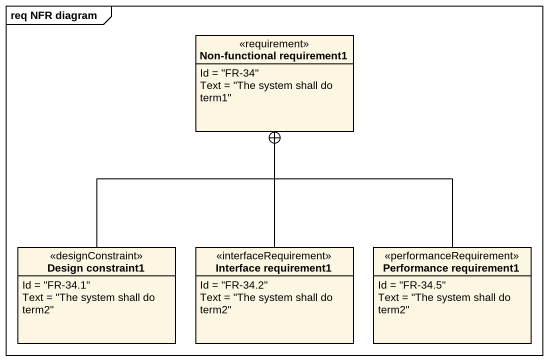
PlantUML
@startuml
mainframe req NFR diagram
hide circle
hide empty members
class "Non-functional requirement1" as Non_functional_requirement1 <<requirement>> {
  Id = "FR-34"
  Text = "The system shall do term1"
}
class "Design constraint1" as Design_constraint1 <<designConstraint>> {
  Id = "FR-34.1"
  Text = "The system shall do term2"
}
class "Interface requirement1" as Interface_requirement1 <<interfaceRequirement>> {
  Id = "FR-34.2"
  Text = "The system shall do term2"
}
class "Performance requirement1" as Performance_requirement1 <<performanceRequirement>> {
  Id = "FR-34.5"
  Text = "The system shall do term2"
}
Design_constraint1 -up-+ Non_functional_requirement1
Interface_requirement1 -up-+ Non_functional_requirement1
Performance_requirement1 -up-+ Non_functional_requirement1
@enduml
